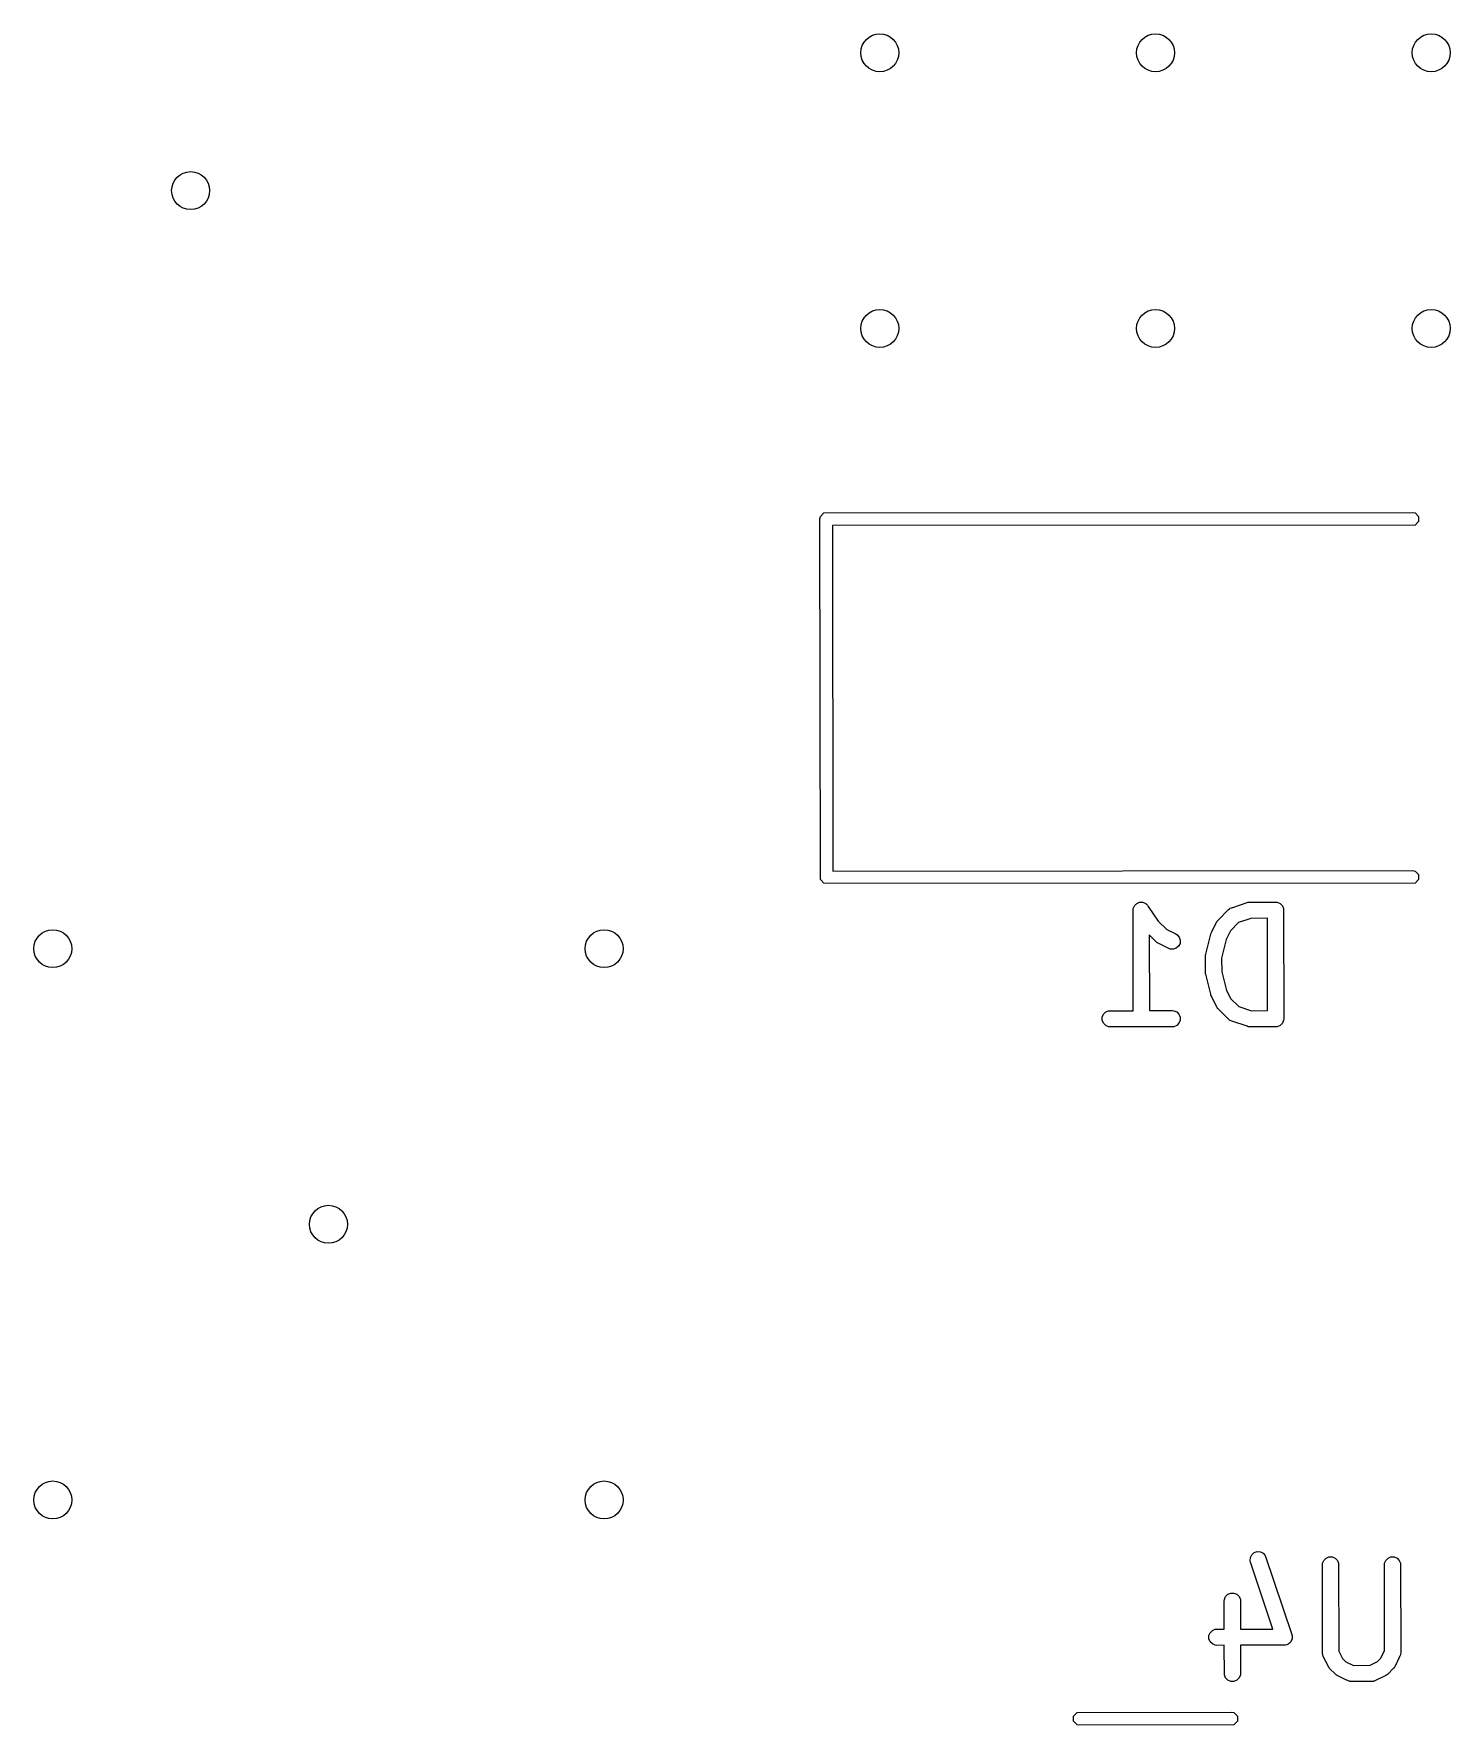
# Model space of a CAD drawing. Extents: x 5.42 to 6.74, y -4.38 to -2.89.
# Drawn here: x 5.424 to 5.937, y -3.6 to -2.987 of the extents above; entities that cross this region are included whole.
import ezdxf

# ---------------------------------------------------------------- set-up
doc = ezdxf.new("R2010")
doc.units = 0
doc.header["$MEASUREMENT"] = 0
doc.layers.add('BLACK', color=7, linetype='CONTINUOUS')

msp = doc.modelspace()

# ---------------------------------------------------------------- linework, layer by layer
at = {"layer": 'BLACK', "linetype": 'CONTINUOUS'}
for p, q in [((5.70879, -3.16262), (5.70897, -3.16172)), ((5.70897, -3.29345), (5.70879, -3.16262)), ((5.70897, -3.16172), (5.71025, -3.16044)), ((5.71025, -3.16044), (5.92375, -3.16026)), ((5.92466, -3.16481), (5.71334, -3.16499)), ((5.71334, -3.16499), (5.71351, -3.29036)), ((5.92375, -3.16026), (5.92466, -3.16044)), ((5.92466, -3.16044), (5.92593, -3.16172)), ((5.92593, -3.16353), (5.92466, -3.16481)), ((5.92593, -3.16172), (5.92593, -3.16353)), ((5.71025, -3.29473), (5.70897, -3.29345)), ((5.71115, -3.29491), (5.71025, -3.29473)), ((5.92466, -3.29473), (5.71115, -3.29491)), ((5.71351, -3.29036), (5.92375, -3.29018)), ((5.92375, -3.29018), (5.92466, -3.29036)), ((5.92466, -3.29036), (5.92593, -3.29164)), ((5.92593, -3.29345), (5.92466, -3.29473)), ((5.92593, -3.29164), (5.92593, -3.29345)), ((5.82237, -3.30454), (5.82243, -3.30397)), ((5.82237, -3.30455), (5.82237, -3.30454)), ((5.82237, -3.30454), (5.82237, -3.30454)), ((5.82237, -3.30454), (5.82237, -3.30454)), ((5.82243, -3.341), (5.82237, -3.30455)), ((5.82243, -3.30397), (5.82254, -3.3037)), ((5.82254, -3.3037), (5.8226, -3.30341)), ((5.8226, -3.30341), (5.82276, -3.30317)), ((5.82276, -3.30317), (5.82287, -3.30291)), ((5.82287, -3.30291), (5.82308, -3.3027)), ((5.82308, -3.3027), (5.82324, -3.30246)), ((5.82324, -3.30246), (5.82348, -3.3023)), ((5.82348, -3.3023), (5.82369, -3.30209)), ((5.82369, -3.30209), (5.82396, -3.30198)), ((5.82396, -3.30198), (5.8242, -3.30182)), ((5.8242, -3.30182), (5.82448, -3.30176)), ((5.82448, -3.30176), (5.82475, -3.30165)), ((5.82475, -3.30165), (5.82504, -3.30165)), ((5.82504, -3.30165), (5.82533, -3.30159)), ((5.82533, -3.30159), (5.82561, -3.30165)), ((5.82561, -3.30165), (5.8259, -3.30165)), ((5.8259, -3.30165), (5.82617, -3.30176)), ((5.82617, -3.30176), (5.82646, -3.30182)), ((5.82646, -3.30182), (5.8267, -3.30198)), ((5.8267, -3.30198), (5.82697, -3.30209)), ((5.82697, -3.30209), (5.82717, -3.3023)), ((5.82717, -3.3023), (5.82742, -3.30246)), ((5.82742, -3.30246), (5.82759, -3.30271)), ((5.82759, -3.30271), (5.82778, -3.30291)), ((5.82778, -3.30291), (5.82788, -3.30315)), ((5.82788, -3.30315), (5.8315, -3.30848)), ((5.85329, -3.3081), (5.85698, -3.30433)), ((5.85698, -3.30433), (5.85743, -3.30397)), ((5.85743, -3.30397), (5.85753, -3.30393)), ((5.85753, -3.30393), (5.85761, -3.30386)), ((5.85761, -3.30386), (5.85812, -3.30368)), ((5.85812, -3.30368), (5.8585, -3.30353)), ((5.8585, -3.30353), (5.85857, -3.30353)), ((5.85857, -3.30353), (5.86376, -3.30175)), ((5.86376, -3.30175), (5.86405, -3.30168)), ((5.86405, -3.30168), (5.86412, -3.30165)), ((5.86412, -3.30165), (5.86418, -3.30165)), ((5.86418, -3.30165), (5.86433, -3.30162)), ((5.86433, -3.30162), (5.86475, -3.30165)), ((5.86475, -3.30165), (5.87407, -3.30159)), ((5.87407, -3.30159), (5.87465, -3.30165)), ((5.87465, -3.30165), (5.87571, -3.30209)), ((5.87571, -3.30209), (5.87653, -3.30291)), ((5.87653, -3.30291), (5.87697, -3.30397)), ((5.87697, -3.30397), (5.87702, -3.34392)), ((5.8315, -3.30848), (5.83466, -3.31158)), ((5.83466, -3.31158), (5.8379, -3.31315)), ((5.8379, -3.31315), (5.83839, -3.31346)), ((5.8488, -3.32054), (5.85058, -3.3132)), ((5.85058, -3.3132), (5.8506, -3.31316)), ((5.8506, -3.31314), (5.85062, -3.31309)), ((5.8506, -3.31316), (5.8506, -3.31314)), ((5.85062, -3.31309), (5.85078, -3.31266)), ((5.85078, -3.31266), (5.85094, -3.31244)), ((5.85094, -3.31244), (5.85268, -3.30885)), ((5.85268, -3.30885), (5.85284, -3.3086)), ((5.85284, -3.3086), (5.85287, -3.30853)), ((5.85287, -3.30853), (5.85291, -3.30849)), ((5.85291, -3.30849), (5.85299, -3.30836)), ((5.85299, -3.30836), (5.85329, -3.3081)), ((5.85766, -3.31201), (5.85613, -3.31515)), ((5.86058, -3.30902), (5.85766, -3.31201)), ((5.86504, -3.3075), (5.86058, -3.30902)), ((5.87112, -3.30746), (5.86504, -3.3075)), ((5.87117, -3.34098), (5.87112, -3.30746)), ((5.83076, -3.31596), (5.82824, -3.31348)), ((5.82824, -3.31348), (5.82828, -3.34098)), ((5.83102, -3.31625), (5.83076, -3.31596)), ((5.83114, -3.31633), (5.83102, -3.31625)), ((5.83119, -3.31638), (5.83114, -3.31633)), ((5.83126, -3.31641), (5.83119, -3.31638)), ((5.83151, -3.31656), (5.83126, -3.31641)), ((5.8358, -3.31864), (5.83151, -3.31656)), ((5.83694, -3.31873), (5.8358, -3.31864)), ((5.83804, -3.31836), (5.83694, -3.31873)), ((5.83891, -3.31761), (5.83804, -3.31836)), ((5.83839, -3.31346), (5.83914, -3.31433)), ((5.83942, -3.31658), (5.83891, -3.31761)), ((5.83914, -3.31433), (5.8395, -3.31543)), ((5.8395, -3.31543), (5.83942, -3.31658)), ((5.85613, -3.31515), (5.85448, -3.32196)), ((5.84862, -3.32128), (5.84864, -3.3212)), ((5.84863, -3.32132), (5.84862, -3.32128)), ((5.84862, -3.32142), (5.84863, -3.32132)), ((5.84867, -3.32688), (5.84862, -3.32142)), ((5.84864, -3.3212), (5.84868, -3.32084)), ((5.84868, -3.32084), (5.8488, -3.32054)), ((5.85448, -3.32196), (5.85452, -3.32688)), ((5.84862, -3.32719), (5.84867, -3.32688)), ((5.84868, -3.32754), (5.84862, -3.32719)), ((5.84868, -3.32762), (5.84868, -3.32754)), ((5.84869, -3.32766), (5.84868, -3.32762)), ((5.84871, -3.32776), (5.84869, -3.32766)), ((5.85058, -3.33503), (5.84871, -3.32776)), ((5.85452, -3.32688), (5.85628, -3.3337)), ((5.8506, -3.33532), (5.85058, -3.33503)), ((5.85077, -3.33576), (5.8506, -3.33532)), ((5.85078, -3.3358), (5.85077, -3.33576)), ((5.85079, -3.33582), (5.85078, -3.3358)), ((5.85081, -3.33586), (5.85079, -3.33582)), ((5.85272, -3.33959), (5.85081, -3.33586)), ((5.85628, -3.3337), (5.8578, -3.33666)), ((5.8578, -3.33666), (5.86073, -3.33953)), ((5.81118, -3.34334), (5.81162, -3.34228)), ((5.81118, -3.34449), (5.81118, -3.34334)), ((5.81162, -3.34228), (5.81244, -3.34146)), ((5.81244, -3.34146), (5.8135, -3.34102)), ((5.8135, -3.34102), (5.82243, -3.341)), ((5.82828, -3.34098), (5.83658, -3.34096)), ((5.83658, -3.34096), (5.83715, -3.34102)), ((5.83715, -3.34102), (5.83822, -3.34146)), ((5.83822, -3.34146), (5.83903, -3.34228)), ((5.83903, -3.34228), (5.83947, -3.34334)), ((5.83947, -3.34334), (5.83947, -3.34449)), ((5.85287, -3.33993), (5.85272, -3.33959)), ((5.85296, -3.34005), (5.85287, -3.33993)), ((5.85299, -3.3401), (5.85296, -3.34005)), ((5.85305, -3.34015), (5.85299, -3.3401)), ((5.85324, -3.34038), (5.85305, -3.34015)), ((5.85671, -3.34379), (5.85324, -3.34038)), ((5.85674, -3.34385), (5.85671, -3.34379)), ((5.85704, -3.34411), (5.85674, -3.34385)), ((5.86073, -3.33953), (5.86532, -3.34101)), ((5.86532, -3.34101), (5.87117, -3.34098)), ((5.87702, -3.34392), (5.87697, -3.34449)), ((5.81162, -3.34556), (5.81118, -3.34449)), ((5.81244, -3.34637), (5.81162, -3.34556)), ((5.8135, -3.34681), (5.81244, -3.34637)), ((5.81408, -3.34687), (5.8135, -3.34681)), ((5.83715, -3.34681), (5.81408, -3.34687)), ((5.83822, -3.34637), (5.83715, -3.34681)), ((5.83903, -3.34556), (5.83822, -3.34637)), ((5.83947, -3.34449), (5.83903, -3.34556)), ((5.85743, -3.3445), (5.85704, -3.34411)), ((5.85753, -3.34454), (5.85743, -3.3445)), ((5.85761, -3.34461), (5.85753, -3.34454)), ((5.85814, -3.34484), (5.85761, -3.34461)), ((5.86375, -3.34666), (5.85814, -3.34484)), ((5.86412, -3.34681), (5.86375, -3.34666)), ((5.86427, -3.34683), (5.86412, -3.34681)), ((5.86433, -3.34685), (5.86427, -3.34683)), ((5.86441, -3.34684), (5.86433, -3.34685)), ((5.8647, -3.34687), (5.86441, -3.34684)), ((5.87465, -3.34681), (5.8647, -3.34687)), ((5.87571, -3.34637), (5.87465, -3.34681)), ((5.87653, -3.34556), (5.87571, -3.34637)), ((5.87697, -3.34449), (5.87653, -3.34556)), ((5.86483, -3.54053), (5.86492, -3.53939)), ((5.86492, -3.53939), (5.86543, -3.53836)), ((5.86543, -3.53836), (5.8663, -3.5376)), ((5.8663, -3.5376), (5.86739, -3.53724)), ((5.86739, -3.53724), (5.86854, -3.53732)), ((5.86854, -3.53732), (5.86957, -3.53783)), ((5.86957, -3.53783), (5.87033, -3.5387)), ((5.87033, -3.5387), (5.87994, -3.56735)), ((5.89156, -3.5404), (5.89237, -3.53958)), ((5.89237, -3.53958), (5.89343, -3.53914)), ((5.89343, -3.53914), (5.89459, -3.53914)), ((5.89459, -3.53914), (5.89565, -3.53958)), ((5.89565, -3.53958), (5.89647, -3.5404)), ((5.91405, -3.5404), (5.91487, -3.53958)), ((5.91487, -3.53958), (5.91593, -3.53914)), ((5.91593, -3.53914), (5.91708, -3.53914)), ((5.91708, -3.53914), (5.91815, -3.53958)), ((5.91815, -3.53958), (5.91896, -3.5404)), ((5.86496, -3.5411), (5.86483, -3.54053)), ((5.87309, -3.56534), (5.86496, -3.5411)), ((5.89106, -3.54204), (5.89111, -3.54146)), ((5.89111, -3.57345), (5.89106, -3.54204)), ((5.89111, -3.54146), (5.89156, -3.5404)), ((5.89647, -3.5404), (5.89691, -3.54146)), ((5.89691, -3.54146), (5.89696, -3.5733)), ((5.91356, -3.54204), (5.91361, -3.54146)), ((5.91361, -3.57312), (5.91356, -3.54204)), ((5.91361, -3.54146), (5.91405, -3.5404)), ((5.91896, -3.5404), (5.9194, -3.54146)), ((5.9194, -3.54146), (5.91946, -3.57391)), ((5.85675, -3.55271), (5.85781, -3.55227)), ((5.85781, -3.55227), (5.85897, -3.55227)), ((5.85897, -3.55227), (5.86003, -3.55271)), ((5.85544, -3.55516), (5.85549, -3.55459)), ((5.85546, -3.56538), (5.85544, -3.55516)), ((5.85549, -3.55459), (5.85594, -3.55352)), ((5.85594, -3.55352), (5.85675, -3.55271)), ((5.86003, -3.55271), (5.86085, -3.55352)), ((5.86085, -3.55352), (5.86129, -3.55459)), ((5.86129, -3.55459), (5.86131, -3.56537)), ((5.84987, -3.56771), (5.85031, -3.56665)), ((5.84987, -3.56886), (5.84987, -3.56771)), ((5.85031, -3.56993), (5.84987, -3.56886)), ((5.85031, -3.56665), (5.85113, -3.56583)), ((5.85113, -3.57074), (5.85031, -3.56993)), ((5.85113, -3.56583), (5.85219, -3.56539)), ((5.85219, -3.57118), (5.85113, -3.57074)), ((5.85219, -3.56539), (5.85546, -3.56538)), ((5.86131, -3.56537), (5.87309, -3.56534)), ((5.87815, -3.571), (5.87771, -3.57118)), ((5.8786, -3.57085), (5.87815, -3.571)), ((5.87868, -3.57078), (5.8786, -3.57085)), ((5.87878, -3.57074), (5.87868, -3.57078)), ((5.87911, -3.57041), (5.87878, -3.57074)), ((5.87947, -3.5701), (5.87911, -3.57041)), ((5.87952, -3.57), (5.87947, -3.5701)), ((5.87959, -3.56993), (5.87952, -3.57)), ((5.87977, -3.56949), (5.87959, -3.56993)), ((5.87999, -3.56907), (5.87977, -3.56949)), ((5.87994, -3.56735), (5.88, -3.56764)), ((5.88003, -3.56886), (5.87999, -3.56896)), ((5.87999, -3.56896), (5.87999, -3.56907)), ((5.88, -3.56764), (5.88003, -3.56771)), ((5.88003, -3.56771), (5.88003, -3.56777)), ((5.88003, -3.56777), (5.88007, -3.56792)), ((5.88007, -3.56792), (5.88003, -3.56839)), ((5.88003, -3.56839), (5.88003, -3.56886)), ((5.85277, -3.57124), (5.85219, -3.57118)), ((5.85547, -3.57123), (5.85277, -3.57124)), ((5.85549, -3.58199), (5.85547, -3.57123)), ((5.87706, -3.57118), (5.86132, -3.57122)), ((5.86132, -3.57122), (5.86134, -3.58141)), ((5.87751, -3.57122), (5.87706, -3.57118)), ((5.87761, -3.57118), (5.87751, -3.57122)), ((5.87771, -3.57118), (5.87761, -3.57118)), ((5.89108, -3.57354), (5.89111, -3.57345)), ((5.89111, -3.574), (5.89108, -3.57354)), ((5.89111, -3.57449), (5.89111, -3.574)), ((5.89116, -3.57459), (5.89111, -3.57449)), ((5.89116, -3.57469), (5.89116, -3.57459)), ((5.89137, -3.57523), (5.89116, -3.57469)), ((5.89329, -3.57895), (5.89137, -3.57523)), ((5.89696, -3.5733), (5.89835, -3.576)), ((5.89835, -3.576), (5.89959, -3.5772)), ((5.90839, -3.57846), (5.9111, -3.57707)), ((5.9111, -3.57707), (5.91229, -3.57583)), ((5.91229, -3.57583), (5.91361, -3.57312)), ((5.91892, -3.5756), (5.91727, -3.57898)), ((5.91896, -3.57555), (5.91892, -3.5756)), ((5.91911, -3.5752), (5.91896, -3.57555)), ((5.91936, -3.57469), (5.91911, -3.5752)), ((5.9194, -3.57449), (5.91936, -3.57459)), ((5.91936, -3.57459), (5.91936, -3.57469)), ((5.91946, -3.57391), (5.9194, -3.57449)), ((5.85594, -3.58305), (5.85549, -3.58199)), ((5.85675, -3.58387), (5.85594, -3.58305)), ((5.86085, -3.58305), (5.86003, -3.58387)), ((5.86129, -3.58199), (5.86085, -3.58305)), ((5.86134, -3.58141), (5.86129, -3.58199)), ((5.89343, -3.5793), (5.89329, -3.57895)), ((5.89352, -3.57942), (5.89343, -3.5793)), ((5.89355, -3.57947), (5.89352, -3.57942)), ((5.89361, -3.57952), (5.89355, -3.57947)), ((5.8938, -3.57975), (5.89361, -3.57952)), ((5.89573, -3.58161), (5.8938, -3.57975)), ((5.89595, -3.58187), (5.89573, -3.58161)), ((5.89607, -3.58195), (5.89595, -3.58187)), ((5.89612, -3.58199), (5.89607, -3.58195)), ((5.89619, -3.58202), (5.89612, -3.58199)), ((5.89644, -3.58218), (5.89619, -3.58202)), ((5.89982, -3.58382), (5.89644, -3.58218)), ((5.89959, -3.5772), (5.90229, -3.5785)), ((5.90229, -3.5785), (5.90839, -3.57846)), ((5.91405, -3.58213), (5.91033, -3.58405)), ((5.9144, -3.58199), (5.91405, -3.58213)), ((5.91451, -3.5819), (5.9144, -3.58199)), ((5.91457, -3.58187), (5.91451, -3.5819)), ((5.91462, -3.58181), (5.91457, -3.58187)), ((5.91485, -3.58162), (5.91462, -3.58181)), ((5.91671, -3.57969), (5.91485, -3.58162)), ((5.91697, -3.57947), (5.91671, -3.57969)), ((5.91704, -3.57935), (5.91697, -3.57947)), ((5.91709, -3.5793), (5.91704, -3.57935)), ((5.91712, -3.57923), (5.91709, -3.5793)), ((5.91727, -3.57898), (5.91712, -3.57923)), ((5.85781, -3.58431), (5.85675, -3.58387)), ((5.85897, -3.58431), (5.85781, -3.58431)), ((5.86003, -3.58387), (5.85897, -3.58431)), ((5.89987, -3.58387), (5.89982, -3.58382)), ((5.90022, -3.58401), (5.89987, -3.58387)), ((5.90073, -3.58426), (5.90022, -3.58401)), ((5.90084, -3.58427), (5.90073, -3.58426)), ((5.90093, -3.58431), (5.90084, -3.58427)), ((5.90151, -3.58436), (5.90093, -3.58431)), ((5.90856, -3.58431), (5.90151, -3.58436)), ((5.90864, -3.58434), (5.90856, -3.58431)), ((5.90906, -3.58431), (5.90864, -3.58434)), ((5.90959, -3.58431), (5.90906, -3.58431)), ((5.90968, -3.58427), (5.90959, -3.58431)), ((5.90979, -3.58426), (5.90968, -3.58427)), ((5.91033, -3.58405), (5.90979, -3.58426)), ((5.80205, -3.59565), (5.85807, -3.59547)), ((5.85807, -3.59547), (5.85897, -3.59565)), ((5.80077, -3.59693), (5.80205, -3.59565)), ((5.80077, -3.59874), (5.80077, -3.59693)), ((5.80205, -3.60002), (5.80077, -3.59874)), ((5.80295, -3.6002), (5.80205, -3.60002)), ((5.85897, -3.60002), (5.80295, -3.6002)), ((5.85897, -3.59565), (5.86025, -3.59693)), ((5.86025, -3.59874), (5.85897, -3.60002)), ((5.86025, -3.59693), (5.86025, -3.59874))]:
    msp.add_line(p, q, dxfattribs=at)
at = {"layer": 'BLACK'}
for centre in [(5.73051, -2.9935), (5.83051, -2.9935), (5.93051, -2.9935), (5.48051, -3.0435), (5.73051, -3.0935), (5.83051, -3.0935), (5.93051, -3.0935), (5.43051, -3.3185), (5.63051, -3.3185), (5.53051, -3.4185), (5.43051, -3.5185), (5.63051, -3.5185)]:
    msp.add_circle(centre, 0.00689, dxfattribs=at)

doc.saveas('drawing.dxf')
